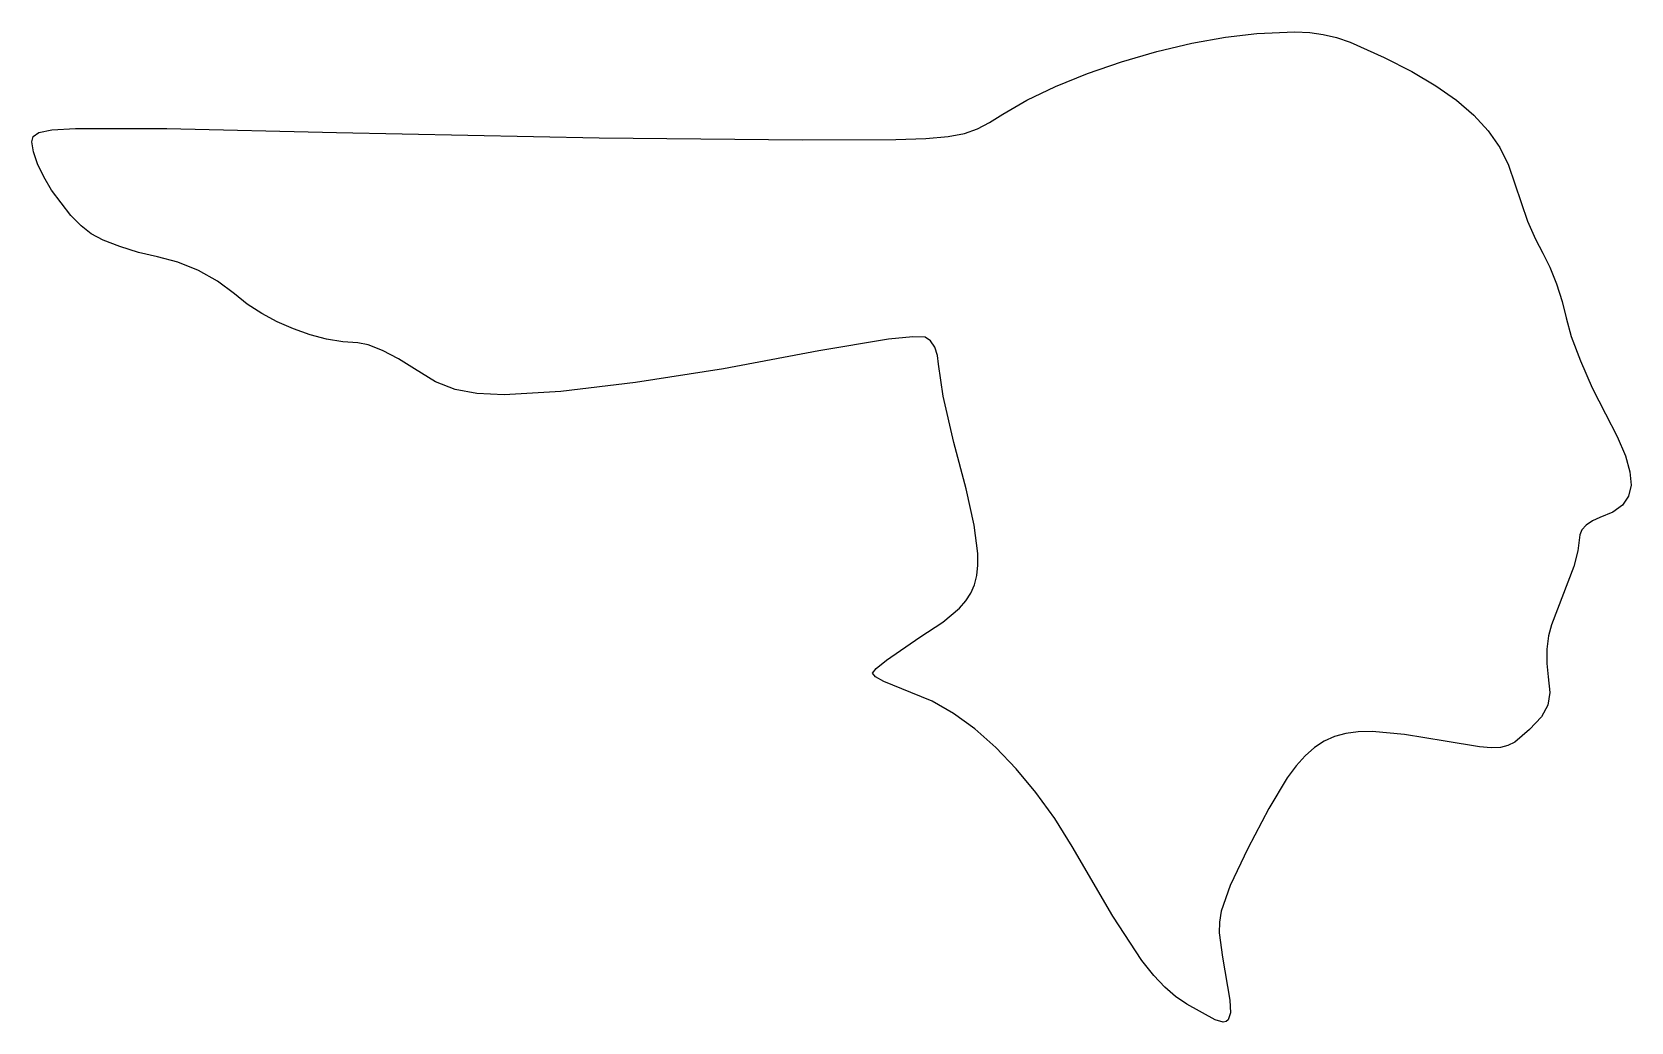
# Model space of a CAD drawing. Extents: x 58 to 246, y 94 to 211.
import ezdxf

# ---------------------------------------------------------------- set-up
doc = ezdxf.new("R2010")
doc.units = 0

msp = doc.modelspace()

# ---------------------------------------------------------------- linework, layer by layer
at = {"layer": 'Layer 1'}
for p, q in [((202.390129, 210.427449), (206.874531, 210.619466)), ((206.874531, 210.619466), (208.623328, 210.549967)), ((190.646198, 208.321131), (194.769492, 209.304661)), ((194.769492, 209.304661), (198.731186, 210.021675)), ((198.731186, 210.021675), (202.390129, 210.427449)), ((208.623328, 210.549967), (210.208097, 210.339258)), ((210.208097, 210.339258), (211.752519, 209.964188)), ((211.752519, 209.964188), (213.380276, 209.401604)), ((213.380276, 209.401604), (217.380521, 207.621279)), ((182.479401, 205.733418), (186.502451, 207.115809)), ((186.502451, 207.115809), (190.646198, 208.321131)), ((217.380521, 207.621279), (220.614497, 205.972144)), ((178.718197, 204.218683), (182.479401, 205.733418)), ((220.614497, 205.972144), (223.434215, 204.301873)), ((175.359987, 202.616328), (178.718197, 204.218683)), ((223.434215, 204.301873), (225.85924, 202.591569)), ((172.54592, 200.971077), (175.359987, 202.616328)), ((225.85924, 202.591569), (227.909134, 200.822338)), ((169.578297, 199.215068), (170.99051, 199.969498)), ((170.99051, 199.969498), (172.54592, 200.971077)), ((227.909134, 200.822338), (229.603463, 198.975283)), ((58.39771, 197.69319), (58.538274, 198.320518)), ((58.570515, 196.504934), (58.39771, 197.69319)), ((58.538274, 198.320518), (59.201566, 198.786066)), ((59.201566, 198.786066), (60.745538, 199.100934)), ((60.745538, 199.100934), (63.528142, 199.276222)), ((63.528142, 199.276222), (74.241058, 199.252461)), ((74.241058, 199.252461), (94.203932, 198.803587)), ((94.203932, 198.803587), (125.064472, 198.177979)), ((125.064472, 198.177979), (148.974175, 197.917768)), ((148.974175, 197.917768), (159.954997, 197.968538)), ((159.954997, 197.968538), (163.497633, 198.084523)), ((163.497633, 198.084523), (166.102181, 198.307597)), ((166.102181, 198.307597), (168.038962, 198.672773)), ((168.038962, 198.672773), (169.578297, 199.215068)), ((229.603463, 198.975283), (230.961791, 197.031509)), ((59.049036, 195.104363), (58.570515, 196.504934)), ((230.961791, 197.031509), (232.003681, 194.97212)), ((59.780005, 193.574259), (59.049036, 195.104363)), ((232.003681, 194.97212), (232.748698, 192.778219)), ((60.71015, 191.997404), (59.780005, 193.574259)), ((62.954892, 189.034571), (60.71015, 191.997404)), ((232.748698, 192.778219), (234.243368, 188.371511)), ((64.162949, 187.814158), (62.954892, 189.034571)), ((234.243368, 188.371511), (235.151641, 186.269432)), ((65.357104, 186.878124), (64.162949, 187.814158)), ((66.784398, 186.13352), (65.357104, 186.878124)), ((68.727927, 185.379025), (66.784398, 186.13352)), ((235.151641, 186.269432), (236.023915, 184.592976)), ((70.93225, 184.702751), (68.727927, 185.379025)), ((73.141925, 184.19281), (70.93225, 184.702751)), ((236.023915, 184.592976), (236.853931, 182.964583)), ((75.560987, 183.553769), (73.141925, 184.19281)), ((77.960412, 182.569187), (75.560987, 183.553769)), ((80.214061, 181.300154), (77.960412, 182.569187)), ((236.853931, 182.964583), (237.647186, 180.993369)), ((82.195797, 179.807766), (80.214061, 181.300154)), ((237.647186, 180.993369), (238.31378, 178.927925)), ((83.713478, 178.610184), (82.195797, 179.807766)), ((85.407548, 177.512996), (83.713478, 178.610184)), ((238.31378, 178.927925), (238.763813, 177.016845)), ((87.2324, 176.534277), (85.407548, 177.512996)), ((238.763813, 177.016845), (239.364298, 174.810059)), ((89.142427, 175.692104), (87.2324, 176.534277)), ((91.092024, 175.004552), (89.142427, 175.692104)), ((93.035583, 174.489697), (91.092024, 175.004552)), ((94.927497, 174.165615), (93.035583, 174.489697)), ((96.722161, 174.050381), (94.927497, 174.165615)), ((97.941065, 173.807116), (96.722161, 174.050381)), ((99.603506, 173.149344), (97.941065, 173.807116)), ((101.490874, 172.177428), (99.603506, 173.149344)), ((150.922126, 173.112204), (139.684825, 171.000585)), ((159.093763, 174.496986), (150.922126, 173.112204)), ((161.940297, 174.779829), (159.093763, 174.496986)), ((163.414117, 174.71933), (161.940297, 174.779829)), ((164.026732, 174.280859), (163.414117, 174.71933)), ((164.528413, 173.534574), (164.026732, 174.280859)), ((164.867387, 172.584916), (164.528413, 173.534574)), ((239.364298, 174.810059), (240.440576, 171.939479)), ((103.384559, 170.99173), (101.490874, 172.177428)), ((164.991883, 171.536326), (164.867387, 172.584916)), ((165.519395, 167.771868), (164.991883, 171.536326)), ((240.440576, 171.939479), (241.84017, 168.776664)), ((105.8325, 169.488693), (103.384559, 170.99173)), ((108.144978, 168.556814), (105.8325, 169.488693)), ((129.360674, 169.380939), (120.565097, 168.338937)), ((139.684825, 171.000585), (129.360674, 169.380939)), ((110.709487, 168.084523), (108.144978, 168.556814)), ((113.913519, 167.960252), (110.709487, 168.084523)), ((120.565097, 168.338937), (113.913519, 167.960252)), ((166.787666, 162.340688), (165.519395, 167.771868)), ((241.84017, 168.776664), (243.410602, 165.693172)), ((243.410602, 165.693172), (244.773914, 163.046671)), ((168.214807, 156.898427), (166.787666, 162.340688)), ((244.773914, 163.046671), (245.726935, 160.789058)), ((245.726935, 160.789058), (246.267739, 158.886263)), ((246.267739, 158.886263), (246.394396, 157.304219)), ((169.16531, 152.615695), (168.214807, 156.898427)), ((246.394396, 157.304219), (246.104981, 156.008857)), ((245.397564, 154.966108), (244.27022, 154.141904)), ((246.104981, 156.008857), (245.397564, 154.966108)), ((169.602328, 149.280989), (169.16531, 152.615695)), ((241.114114, 152.618363), (240.596012, 152.049299)), ((241.848152, 153.124732), (241.114114, 152.618363)), ((242.72102, 153.502177), (241.848152, 153.124732)), ((244.27022, 154.141904), (242.72102, 153.502177)), ((240.370955, 151.483768), (240.132401, 149.616219)), ((240.596012, 152.049299), (240.370955, 151.483768)), ((169.616766, 147.903049), (169.602328, 149.280989)), ((240.132401, 149.616219), (239.66692, 147.763472)), ((169.21447, 145.593808), (169.489016, 146.682802)), ((169.489016, 146.682802), (169.616766, 147.903049)), ((239.66692, 147.763472), (237.048805, 140.89457)), ((168.788525, 144.60963), (169.21447, 145.593808)), ((167.464009, 142.849968), (168.206573, 143.703829)), ((168.206573, 143.703829), (168.788525, 144.60963)), ((162.795514, 139.425155), (165.478621, 141.192311)), ((165.478621, 141.192311), (167.464009, 142.849968)), ((158.857164, 136.751723), (162.795514, 139.425155)), ((236.69351, 139.602953), (236.501421, 138.018248)), ((237.048805, 140.89457), (236.69351, 139.602953)), ((236.501421, 138.018248), (236.485353, 136.341321)), ((157.219088, 135.19196), (157.659103, 135.763183)), ((157.659103, 135.763183), (158.857164, 136.751723)), ((236.485353, 136.341321), (236.658125, 134.773038)), ((157.575312, 134.776705), (157.219088, 135.19196)), ((158.545227, 134.212821), (157.575312, 134.776705)), ((161.733605, 132.935351), (158.545227, 134.212821)), ((236.658125, 134.773038), (236.862425, 132.917404)), ((164.213397, 131.909085), (161.733605, 132.935351)), ((166.722301, 130.470257), (164.213397, 131.909085)), ((236.862425, 132.917404), (236.622607, 131.429615)), ((169.229776, 128.648088), (166.722301, 130.470257)), ((235.852881, 130.067495), (234.467459, 128.588869)), ((236.622607, 131.429615), (235.852881, 130.067495)), ((171.70528, 126.471802), (169.229776, 128.648088)), ((212.861825, 128.108197), (211.530689, 127.746062)), ((214.326565, 128.301128), (212.861825, 128.108197)), ((215.95048, 128.338784), (214.326565, 128.301128)), ((219.778107, 128.003983), (215.95048, 128.338784)), ((224.549256, 127.215217), (219.778107, 128.003983)), ((234.467459, 128.588869), (232.717558, 127.109299)), ((174.118274, 123.970621), (171.70528, 126.471802)), ((209.166956, 126.458469), (208.083221, 125.505154)), ((210.307589, 127.200795), (209.166956, 126.458469)), ((211.530689, 127.746062), (210.307589, 127.200795)), ((228.587767, 126.537331), (224.549256, 127.215217)), ((229.958123, 126.41782), (228.587767, 126.537331)), ((231.034098, 126.463739), (229.958123, 126.41782)), ((231.919354, 126.689447), (231.034098, 126.463739)), ((232.717558, 127.109299), (231.919354, 126.689447)), ((207.030816, 124.326923), (205.984171, 122.909848)), ((208.083221, 125.505154), (207.030816, 124.326923)), ((176.438214, 121.173768), (174.118274, 123.970621)), ((205.984171, 122.909848), (203.805885, 119.303453)), ((178.634561, 118.110465), (176.438214, 121.173768)), ((203.805885, 119.303453), (201.343813, 114.574543)), ((180.676773, 114.809936), (178.634561, 118.110465)), ((185.476416, 106.63211), (180.676773, 114.809936)), ((201.343813, 114.574543), (199.267003, 110.230549)), ((199.267003, 110.230549), (198.208187, 107.211021)), ((198.208187, 107.211021), (197.999658, 105.936963)), ((188.892367, 101.414443), (185.476416, 106.63211)), ((197.999658, 105.936963), (197.972584, 104.680857)), ((197.972584, 104.680857), (198.365409, 101.804953)), ((198.365409, 101.804953), (199.230016, 96.745685)), ((190.285451, 99.635783), (188.892367, 101.414443)), ((191.577403, 98.261299), (190.285451, 99.635783)), ((192.849821, 97.179036), (191.577403, 98.261299)), ((194.184301, 96.277041), (192.849821, 97.179036)), ((197.483962, 94.437198), (194.184301, 96.277041)), ((194.184301, 96.277041), (194.184301, 96.277041)), ((199.230016, 96.745685), (199.292505, 95.277708)), ((198.46254, 94.180398), (197.483962, 94.437198)), ((198.802856, 94.242687), (198.46254, 94.180398)), ((199.051034, 94.44159), (198.802856, 94.242687)), ((199.292505, 95.277708), (199.051034, 94.44159))]:
    msp.add_line(p, q, dxfattribs=at)

doc.saveas('drawing.dxf')
